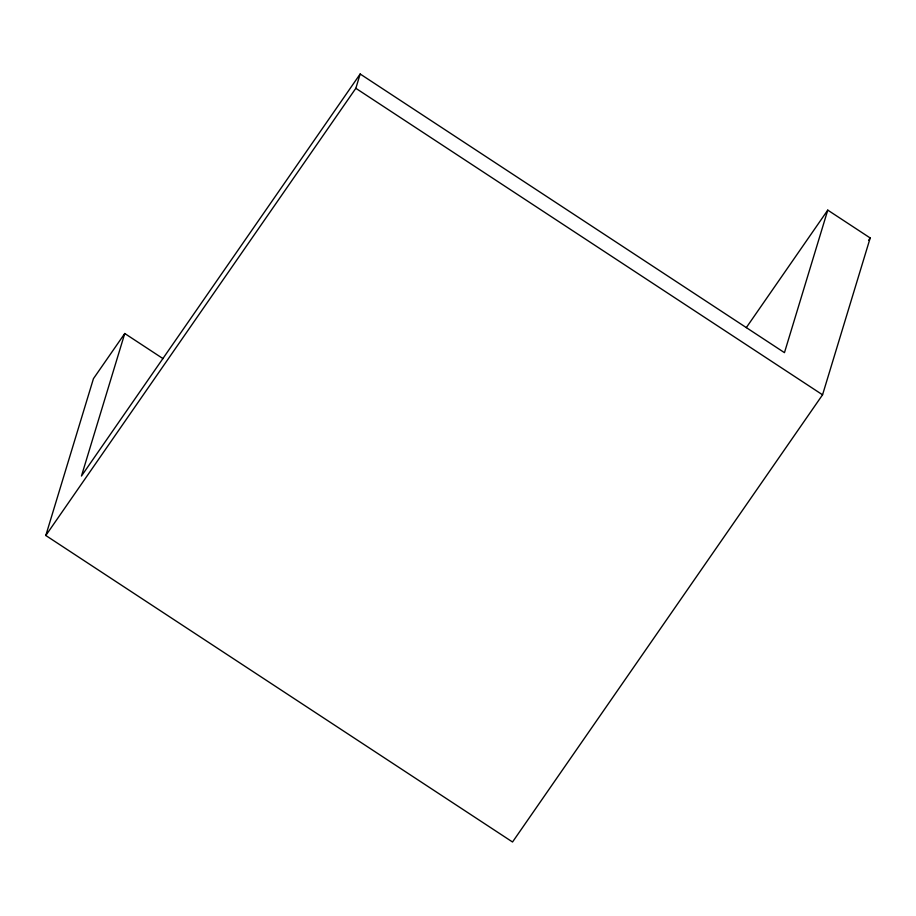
<?xml version="1.0" encoding="UTF-8"?>
<svg xmlns="http://www.w3.org/2000/svg" width="916" height="916" viewBox="0 0 916 916"><rect width="100%" height="100%" fill="white"/><g stroke="black" fill="none" stroke-linecap="round" stroke-linejoin="round"><path stroke-width="1.37" d="M746.277 327.665L827.766 210.119L870.2 237.977L822.557 394.807L512.525 841.999L45.8 535.494L93.443 378.663L124.759 333.504L163.002 358.614M124.759 333.504L81.455 476.034L360.171 74.001L784.462 352.649L827.766 210.119M45.8 535.494L355.832 88.302L360.171 74.001M868.574 240.324L870.2 237.977M355.832 88.302L822.557 394.807"/></g></svg>
